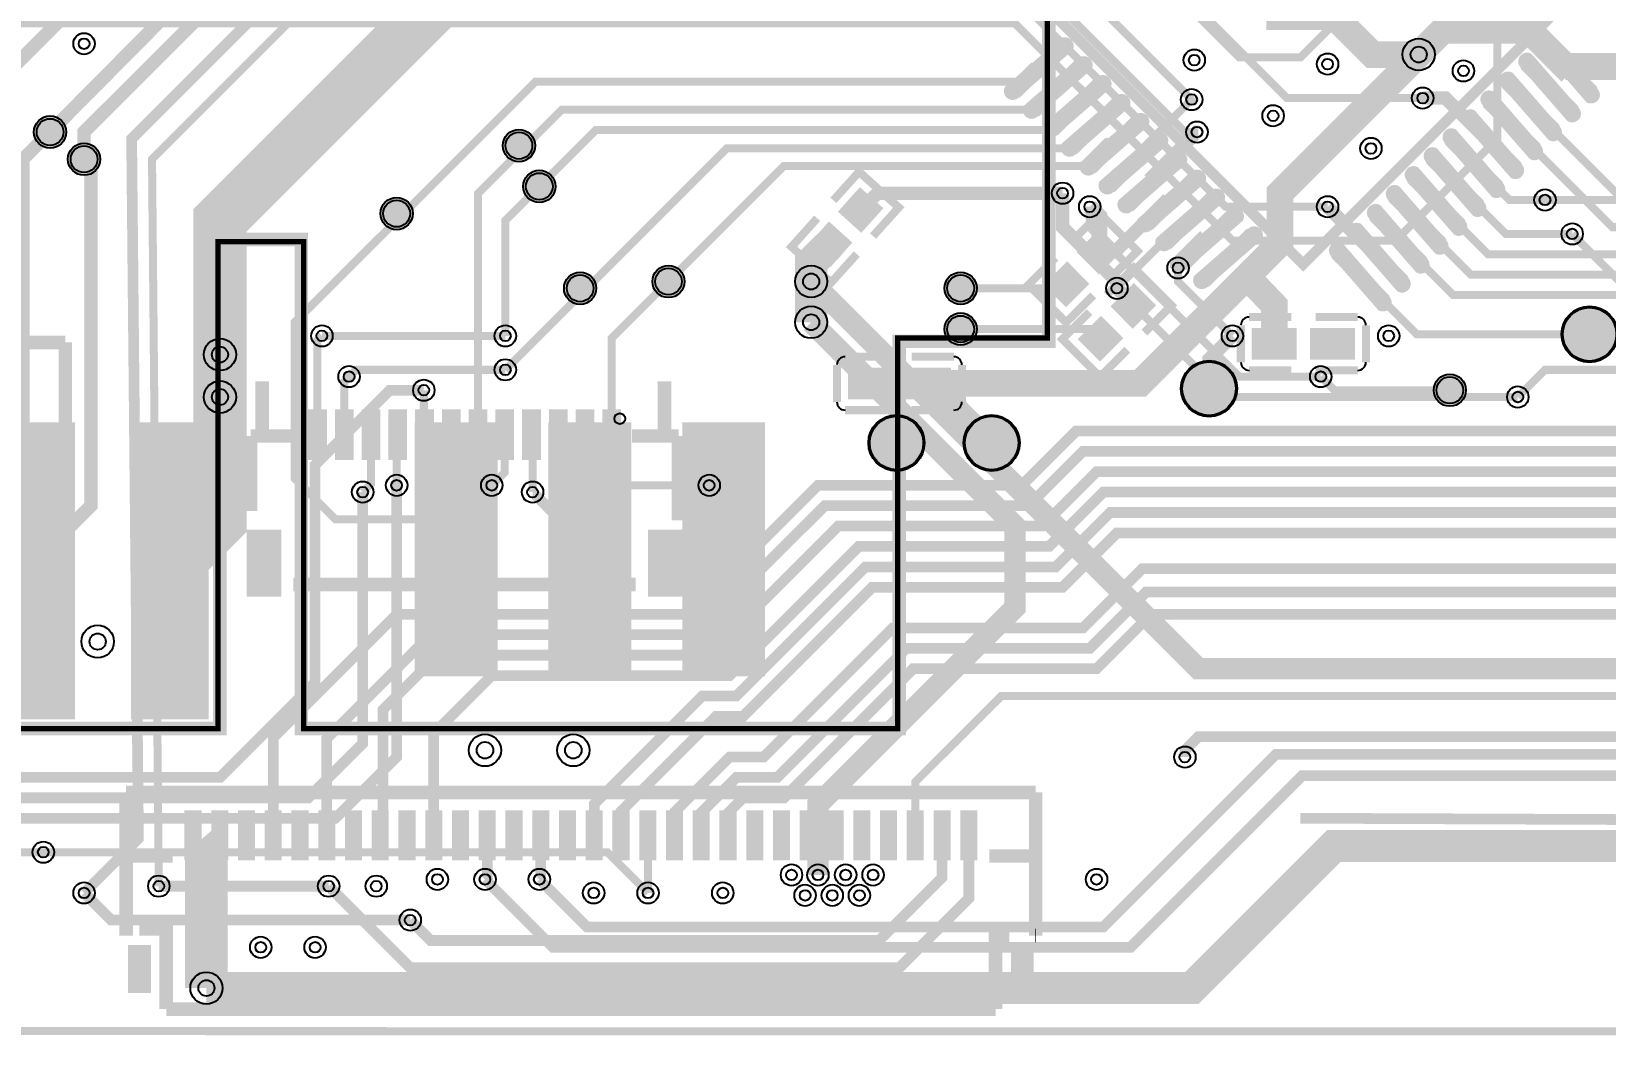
# Model space of a CAD drawing. Header units: millimetres. Extents: x 35 to 109.8, y -21 to 52.
# Drawn here: x 54.26 to 83.68, y -19.43 to -0.66 of the extents above; entities that cross this region are included whole.
import ezdxf

# ---------------------------------------------------------------- set-up
doc = ezdxf.new("R2010")
doc.units = ezdxf.units.MM
for name, color, linetype, true_color in [('BoardOutLine', 7, 'Continuous', 0xff00ff), ('BottomLayer', 7, 'Continuous', 0x0000ff), ('BottomPasteMaskLayer', 7, 'Continuous', 0x800000), ('BottomSilkLayer', 7, 'Continuous', 0x66cc33), ('BottomSolderMaskLayer', 7, 'Continuous', 0xaa00ff), ('Document', 7, 'Continuous', 0xffffff), ('Hole', 7, 'Continuous', 0x222222), ('Multi-Layer', 7, 'Continuous', 0xc0c0c0), ('TopLayer', 7, 'Continuous', 0xff0000), ('TopPasteMaskLayer', 7, 'Continuous', 0x808080), ('TopSilkLayer', 7, 'Continuous', 0xffcc00), ('TopSolderMaskLayer', 7, 'Continuous', 0x800080)]:
    doc.layers.add(name, color=color, linetype=linetype, true_color=true_color)

msp = doc.modelspace()

# ---------------------------------------------------------------- hatches: boundary and pattern name
at = {"layer": 'BottomLayer'}
for points in [[(55.049, -7.991), (53.549, -7.991), (53.549, -13.491), (55.049, -13.491)], [(57.549, -7.991), (56.149, -7.991), (56.149, -13.491), (57.549, -13.491)], [(62.949, -7.991), (61.449, -7.991), (61.449, -12.691), (62.949, -12.691)], [(65.449, -7.991), (63.949, -7.991), (63.949, -12.691), (65.449, -12.691)], [(67.949, -7.991), (66.449, -7.991), (66.449, -12.691), (67.949, -12.691)]]:
    msp.add_hatch(color=256, dxfattribs=at).paths.add_polyline_path(points)
at = {"layer": 'BottomPasteMaskLayer'}
for points in [[(55.049, -7.991), (53.549, -7.991), (53.549, -13.491), (55.049, -13.491)], [(57.549, -7.991), (56.149, -7.991), (56.149, -13.491), (57.549, -13.491)], [(62.949, -7.991), (61.449, -7.991), (61.449, -12.691), (62.949, -12.691)], [(65.449, -7.991), (63.949, -7.991), (63.949, -12.691), (65.449, -12.691)], [(67.949, -7.991), (66.449, -7.991), (66.449, -12.691), (67.949, -12.691)]]:
    msp.add_hatch(color=256, dxfattribs=at).paths.add_polyline_path(points)
at = {"layer": 'BottomSolderMaskLayer'}
for points in [[(55.074, -7.966), (53.524, -7.966), (53.524, -13.517), (55.074, -13.517)], [(57.575, -7.966), (56.124, -7.966), (56.124, -13.517), (57.575, -13.517)], [(62.974, -7.966), (61.424, -7.966), (61.424, -12.716), (62.974, -12.716)], [(65.474, -7.966), (63.924, -7.966), (63.924, -12.716), (65.474, -12.716)], [(67.974, -7.966), (66.424, -7.966), (66.424, -12.716), (67.974, -12.716)]]:
    msp.add_hatch(color=256, dxfattribs=at).paths.add_polyline_path(points)
at = {"layer": 'TopLayer'}
for points in [[(72.75, -1.884, -0.785398), (72.559, -1.693), (73.429, -0.823, -0.785398), (73.62, -1.014)], [(83.519, -1.693, -0.785398), (83.328, -1.884), (82.459, -1.014, -0.785398), (82.65, -0.823)], [(73.104, -2.237, -0.785398), (72.913, -2.047), (73.783, -1.177, -0.785398), (73.974, -1.368)], [(83.166, -2.047, -0.785398), (82.975, -2.237), (82.105, -1.368, -0.785398), (82.296, -1.177)], [(73.457, -2.591, -0.785398), (73.266, -2.4), (74.136, -1.53, -0.785398), (74.327, -1.721)], [(82.812, -2.4, -0.785398), (82.621, -2.591), (81.752, -1.721, -0.785398), (81.943, -1.53)], [(73.811, -2.945, -0.785398), (73.62, -2.754), (74.49, -1.884, -0.785398), (74.681, -2.075)], [(82.459, -2.754, -0.785398), (82.268, -2.945), (81.398, -2.075, -0.785398), (81.589, -1.884)], [(54.36, -2.54, 1), (54.86, -2.54, 1)], [(74.164, -3.298, -0.785398), (73.973, -3.107), (74.843, -2.238, -0.785398), (75.034, -2.428)], [(82.105, -3.107, -0.785398), (81.914, -3.298), (81.044, -2.428, -0.785398), (81.235, -2.238)], [(63.123, -2.794, 1), (63.623, -2.794, 1)], [(74.518, -3.652, -0.785398), (74.327, -3.461), (75.197, -2.591, -0.785398), (75.388, -2.782)], [(81.752, -3.461, -0.785398), (81.561, -3.652), (80.691, -2.782, -0.785398), (80.882, -2.591)], [(54.995, -3.048, 1), (55.495, -3.048, 1)], [(74.871, -4.005, -0.785398), (74.68, -3.814), (75.55, -2.945, -0.785398), (75.741, -3.136)], [(81.398, -3.814, -0.785398), (81.207, -4.005), (80.337, -3.136, -0.785398), (80.528, -2.945)], [(63.504, -3.556, 1), (64.004, -3.556, 1)], [(75.225, -4.359, -0.785398), (75.034, -4.168), (75.904, -3.298, -0.785398), (76.095, -3.489)], [(81.044, -4.168, -0.785398), (80.854, -4.359), (79.984, -3.489, -0.785398), (80.175, -3.298)], [(60.837, -4.064, 1), (61.337, -4.064, 1)], [(69.77, -4.387), (69.369, -4.026), (69.747, -3.606), (70.149, -3.967)], [(75.579, -4.712, -0.785398), (75.388, -4.521), (76.257, -3.652, -0.785398), (76.448, -3.842)], [(80.691, -4.521, -0.785398), (80.5, -4.712), (79.63, -3.842, -0.785398), (79.821, -3.652)], [(75.932, -5.066, -0.785398), (75.741, -4.875), (76.611, -4.005, -0.785398), (76.802, -4.196)], [(80.337, -4.875, -0.785398), (80.146, -5.066), (79.277, -4.196, -0.785398), (79.468, -4.005)], [(69.569, -4.61), (69.168, -4.249), (68.79, -4.669), (69.191, -5.031)], [(74.211, -5.165), (73.829, -4.783), (74.229, -4.383), (74.611, -4.765)], [(76.286, -5.419, -0.785398), (76.095, -5.228), (76.965, -4.359, -0.785398), (77.155, -4.55)], [(79.984, -5.228, -0.785398), (79.793, -5.419), (78.923, -4.55, -0.785398), (79.114, -4.359)], [(76.639, -5.773, -0.785398), (76.448, -5.582), (77.318, -4.712, -0.785398), (77.509, -4.903)], [(79.63, -5.582, -0.785398), (79.439, -5.773), (78.569, -4.903, -0.785398), (78.76, -4.712)], [(73.999, -5.377), (73.617, -4.995), (73.217, -5.395), (73.599, -5.777)], [(64.266, -5.461, 1), (64.766, -5.461, 1)], [(65.917, -5.334, 1), (66.417, -5.334, 1)], [(71.378, -5.461, 1), (71.878, -5.461, 1)], [(74.846, -6.181), (74.464, -5.799), (74.864, -5.399), (75.246, -5.781)], [(82.883, -6.32, 1), (83.883, -6.32, 1)], [(71.378, -6.223, 1), (71.878, -6.223, 1)], [(74.634, -6.393), (74.252, -6.011), (73.852, -6.411), (74.234, -6.793)], [(77.885, -6.227), (77.885, -6.767), (77.094, -6.767), (77.094, -6.227)], [(78.185, -6.227), (78.185, -6.767), (78.975, -6.767), (78.975, -6.227)], [(70.335, -7.509), (70.335, -6.969), (69.545, -6.969), (69.545, -7.509)], [(70.635, -7.509), (70.635, -6.969), (71.425, -6.969), (71.425, -7.509)], [(75.771, -7.336, 1), (76.771, -7.336, 1)], [(80.522, -7.366, 1), (81.022, -7.366, 1)], [(59.457, -7.748), (59.757, -7.748), (59.757, -8.648), (59.457, -8.648)], [(59.957, -7.748), (60.257, -7.748), (60.257, -8.648), (59.957, -8.648)], [(60.457, -7.748), (60.757, -7.748), (60.757, -8.648), (60.457, -8.648)], [(60.957, -7.748), (61.257, -7.748), (61.257, -8.648), (60.957, -8.648)], [(61.457, -7.748), (61.757, -7.748), (61.757, -8.648), (61.457, -8.648)], [(61.957, -7.748), (62.257, -7.748), (62.257, -8.648), (61.957, -8.648)], [(62.457, -7.748), (62.757, -7.748), (62.757, -8.648), (62.457, -8.648)], [(62.957, -7.748), (63.257, -7.748), (63.257, -8.648), (62.957, -8.648)], [(63.457, -7.748), (63.757, -7.748), (63.757, -8.648), (63.457, -8.648)], [(63.957, -7.748), (64.257, -7.748), (64.257, -8.648), (63.957, -8.648)], [(64.457, -7.748), (64.757, -7.748), (64.757, -8.648), (64.457, -8.648)], [(64.957, -7.748), (65.257, -7.748), (65.257, -8.648), (64.957, -8.648)], [(69.929, -8.352, 1), (70.929, -8.352, 1)], [(71.707, -8.352, 1), (72.707, -8.352, 1)], [(54.345, -8.522), (54.945, -8.522), (54.945, -9.522), (54.345, -9.522)], [(58.307, -9.998), (58.907, -9.998), (58.907, -11.198), (58.307, -11.198)], [(65.807, -9.998), (66.407, -9.998), (66.407, -11.198), (65.807, -11.198)], [(57.13, -16.086), (57.13, -15.286), (57.43, -15.286), (57.43, -16.086)], [(57.63, -16.086), (57.63, -15.286), (57.93, -15.286), (57.93, -16.086)], [(58.13, -16.086), (58.13, -15.286), (58.43, -15.286), (58.43, -16.086)], [(58.63, -16.086), (58.63, -15.286), (58.93, -15.286), (58.93, -16.086)], [(59.13, -16.086), (59.13, -15.286), (59.43, -15.286), (59.43, -16.086)], [(59.63, -16.086), (59.63, -15.286), (59.93, -15.286), (59.93, -16.086)], [(60.13, -16.086), (60.13, -15.286), (60.43, -15.286), (60.43, -16.086)], [(60.63, -16.086), (60.63, -15.286), (60.93, -15.286), (60.93, -16.086)], [(61.13, -16.086), (61.13, -15.286), (61.43, -15.286), (61.43, -16.086)], [(61.63, -16.086), (61.63, -15.286), (61.93, -15.286), (61.93, -16.086)], [(62.13, -16.086), (62.13, -15.286), (62.43, -15.286), (62.43, -16.086)], [(62.63, -16.086), (62.63, -15.286), (62.93, -15.286), (62.93, -16.086)], [(63.13, -16.086), (63.13, -15.286), (63.43, -15.286), (63.43, -16.086)], [(63.63, -16.086), (63.63, -15.286), (63.93, -15.286), (63.93, -16.086)], [(64.13, -16.086), (64.13, -15.286), (64.43, -15.286), (64.43, -16.086)], [(64.63, -16.086), (64.63, -15.286), (64.93, -15.286), (64.93, -16.086)], [(65.13, -16.086), (65.13, -15.286), (65.43, -15.286), (65.43, -16.086)], [(65.63, -16.086), (65.63, -15.286), (65.93, -15.286), (65.93, -16.086)], [(66.13, -16.086), (66.13, -15.286), (66.43, -15.286), (66.43, -16.086)], [(66.63, -16.086), (66.63, -15.286), (66.93, -15.286), (66.93, -16.086)], [(67.13, -16.086), (67.13, -15.286), (67.43, -15.286), (67.43, -16.086)], [(67.63, -16.086), (67.63, -15.286), (67.93, -15.286), (67.93, -16.086)], [(68.13, -16.086), (68.13, -15.286), (68.43, -15.286), (68.43, -16.086)], [(68.63, -16.086), (68.63, -15.286), (68.93, -15.286), (68.93, -16.086)], [(69.13, -16.086), (69.13, -15.286), (69.43, -15.286), (69.43, -16.086)], [(69.63, -16.086), (69.63, -15.286), (69.93, -15.286), (69.93, -16.086)], [(70.13, -16.086), (70.13, -15.286), (70.43, -15.286), (70.43, -16.086)], [(70.63, -16.086), (70.63, -15.286), (70.93, -15.286), (70.93, -16.086)], [(71.13, -16.086), (71.13, -15.286), (71.43, -15.286), (71.43, -16.086)], [(71.63, -16.086), (71.63, -15.286), (71.93, -15.286), (71.93, -16.086)], [(56.08, -18.586), (56.08, -17.786), (56.48, -17.786), (56.48, -18.586)], [(72.58, -18.586), (72.58, -17.786), (72.98, -17.786), (72.98, -18.586)]]:
    msp.add_hatch(color=256, dxfattribs=at).paths.add_polyline_path(points)
at = {"layer": 'TopPasteMaskLayer'}
for points in [[(72.75, -1.884, -0.785398), (72.559, -1.693), (73.429, -0.823, -0.785398), (73.62, -1.014)], [(83.519, -1.693, -0.785398), (83.328, -1.884), (82.459, -1.014, -0.785398), (82.65, -0.823)], [(73.104, -2.237, -0.785398), (72.913, -2.047), (73.783, -1.177, -0.785398), (73.974, -1.368)], [(83.166, -2.047, -0.785398), (82.975, -2.237), (82.105, -1.368, -0.785398), (82.296, -1.177)], [(73.457, -2.591, -0.785398), (73.266, -2.4), (74.136, -1.53, -0.785398), (74.327, -1.721)], [(82.812, -2.4, -0.785398), (82.621, -2.591), (81.752, -1.721, -0.785398), (81.943, -1.53)], [(73.811, -2.945, -0.785398), (73.62, -2.754), (74.49, -1.884, -0.785398), (74.681, -2.075)], [(82.459, -2.754, -0.785398), (82.268, -2.945), (81.398, -2.075, -0.785398), (81.589, -1.884)], [(54.36, -2.54, 1), (54.86, -2.54, 1)], [(74.164, -3.298, -0.785398), (73.973, -3.107), (74.843, -2.238, -0.785398), (75.034, -2.428)], [(82.105, -3.107, -0.785398), (81.914, -3.298), (81.044, -2.428, -0.785398), (81.235, -2.238)], [(63.123, -2.794, 1), (63.623, -2.794, 1)], [(74.518, -3.652, -0.785398), (74.327, -3.461), (75.197, -2.591, -0.785398), (75.388, -2.782)], [(81.752, -3.461, -0.785398), (81.561, -3.652), (80.691, -2.782, -0.785398), (80.882, -2.591)], [(54.995, -3.048, 1), (55.495, -3.048, 1)], [(74.871, -4.005, -0.785398), (74.68, -3.814), (75.55, -2.945, -0.785398), (75.741, -3.136)], [(81.398, -3.814, -0.785398), (81.207, -4.005), (80.337, -3.136, -0.785398), (80.528, -2.945)], [(63.504, -3.556, 1), (64.004, -3.556, 1)], [(75.225, -4.359, -0.785398), (75.034, -4.168), (75.904, -3.298, -0.785398), (76.095, -3.489)], [(81.044, -4.168, -0.785398), (80.854, -4.359), (79.984, -3.489, -0.785398), (80.175, -3.298)], [(60.837, -4.064, 1), (61.337, -4.064, 1)], [(69.73, -4.372), (69.389, -4.064), (69.386, -4.007), (69.721, -3.635), (69.777, -3.632), (70.119, -3.94), (70.122, -3.997), (69.787, -4.369)], [(75.579, -4.712, -0.785398), (75.388, -4.521), (76.257, -3.652, -0.785398), (76.448, -3.842)], [(80.691, -4.521, -0.785398), (80.5, -4.712), (79.63, -3.842, -0.785398), (79.821, -3.652)], [(75.932, -5.066, -0.785398), (75.741, -4.875), (76.611, -4.005, -0.785398), (76.802, -4.196)], [(80.337, -4.875, -0.785398), (80.146, -5.066), (79.277, -4.196, -0.785398), (79.468, -4.005)], [(69.55, -4.572), (69.208, -4.264), (69.151, -4.267), (68.816, -4.639), (68.819, -4.696), (69.161, -5.004), (69.218, -5.001), (69.553, -4.629)], [(74.172, -5.147), (73.847, -4.822), (73.847, -4.765), (74.201, -4.411), (74.258, -4.411), (74.583, -4.737), (74.583, -4.793), (74.229, -5.147)], [(76.286, -5.419, -0.785398), (76.095, -5.228), (76.965, -4.359, -0.785398), (77.155, -4.55)], [(79.984, -5.228, -0.785398), (79.793, -5.419), (78.923, -4.55, -0.785398), (79.114, -4.359)], [(76.639, -5.773, -0.785398), (76.448, -5.582), (77.318, -4.712, -0.785398), (77.509, -4.903)], [(79.63, -5.582, -0.785398), (79.439, -5.773), (78.569, -4.903, -0.785398), (78.76, -4.712)], [(64.266, -5.461, 1), (64.766, -5.461, 1)], [(65.917, -5.334, 1), (66.417, -5.334, 1)], [(71.378, -5.461, 1), (71.878, -5.461, 1)], [(73.981, -5.338), (73.656, -5.013), (73.599, -5.013), (73.245, -5.367), (73.245, -5.423), (73.571, -5.749), (73.627, -5.749), (73.981, -5.395)], [(74.807, -6.163), (74.482, -5.838), (74.482, -5.781), (74.836, -5.427), (74.893, -5.427), (75.218, -5.753), (75.218, -5.809), (74.864, -6.163)], [(82.883, -6.32, 1), (83.883, -6.32, 1)], [(71.378, -6.223, 1), (71.878, -6.223, 1)], [(74.616, -6.354), (74.291, -6.029), (74.234, -6.029), (73.88, -6.383), (73.88, -6.439), (74.206, -6.765), (74.262, -6.765), (74.616, -6.411)], [(77.255, -6.722), (77.255, -6.272), (77.305, -6.222), (77.785, -6.222), (77.855, -6.272), (77.855, -6.722), (77.785, -6.772), (77.305, -6.772)], [(78.215, -6.722), (78.215, -6.272), (78.285, -6.222), (78.765, -6.222), (78.815, -6.272), (78.815, -6.722), (78.765, -6.772), (78.285, -6.772)], [(70.305, -7.014), (70.305, -7.464), (70.235, -7.514), (69.755, -7.514), (69.705, -7.464), (69.705, -7.014), (69.755, -6.964), (70.235, -6.964)], [(71.265, -7.014), (71.265, -7.464), (71.215, -7.514), (70.735, -7.514), (70.665, -7.464), (70.665, -7.014), (70.735, -6.964), (71.215, -6.964)], [(75.771, -7.336, 1), (76.771, -7.336, 1)], [(80.522, -7.366, 1), (81.022, -7.366, 1)], [(59.457, -7.748), (59.757, -7.748), (59.757, -8.648), (59.457, -8.648)], [(59.957, -7.748), (60.257, -7.748), (60.257, -8.648), (59.957, -8.648)], [(60.457, -7.748), (60.757, -7.748), (60.757, -8.648), (60.457, -8.648)], [(60.957, -7.748), (61.257, -7.748), (61.257, -8.648), (60.957, -8.648)], [(61.457, -7.748), (61.757, -7.748), (61.757, -8.648), (61.457, -8.648)], [(61.957, -7.748), (62.257, -7.748), (62.257, -8.648), (61.957, -8.648)], [(62.457, -7.748), (62.757, -7.748), (62.757, -8.648), (62.457, -8.648)], [(62.957, -7.748), (63.257, -7.748), (63.257, -8.648), (62.957, -8.648)], [(63.457, -7.748), (63.757, -7.748), (63.757, -8.648), (63.457, -8.648)], [(63.957, -7.748), (64.257, -7.748), (64.257, -8.648), (63.957, -8.648)], [(64.457, -7.748), (64.757, -7.748), (64.757, -8.648), (64.457, -8.648)], [(64.957, -7.748), (65.257, -7.748), (65.257, -8.648), (64.957, -8.648)], [(69.929, -8.352, 1), (70.929, -8.352, 1)], [(71.707, -8.352, 1), (72.707, -8.352, 1)], [(54.345, -8.522), (54.945, -8.522), (54.945, -9.522), (54.345, -9.522)], [(58.307, -9.998), (58.907, -9.998), (58.907, -11.198), (58.307, -11.198)], [(65.807, -9.998), (66.407, -9.998), (66.407, -11.198), (65.807, -11.198)], [(57.13, -16.086), (57.13, -15.286), (57.43, -15.286), (57.43, -16.086)], [(57.63, -16.086), (57.63, -15.286), (57.93, -15.286), (57.93, -16.086)], [(58.13, -16.086), (58.13, -15.286), (58.43, -15.286), (58.43, -16.086)], [(58.63, -16.086), (58.63, -15.286), (58.93, -15.286), (58.93, -16.086)], [(59.13, -16.086), (59.13, -15.286), (59.43, -15.286), (59.43, -16.086)], [(59.63, -16.086), (59.63, -15.286), (59.93, -15.286), (59.93, -16.086)], [(60.13, -16.086), (60.13, -15.286), (60.43, -15.286), (60.43, -16.086)], [(60.63, -16.086), (60.63, -15.286), (60.93, -15.286), (60.93, -16.086)], [(61.13, -16.086), (61.13, -15.286), (61.43, -15.286), (61.43, -16.086)], [(61.63, -16.086), (61.63, -15.286), (61.93, -15.286), (61.93, -16.086)], [(62.13, -16.086), (62.13, -15.286), (62.43, -15.286), (62.43, -16.086)], [(62.63, -16.086), (62.63, -15.286), (62.93, -15.286), (62.93, -16.086)], [(63.13, -16.086), (63.13, -15.286), (63.43, -15.286), (63.43, -16.086)], [(63.63, -16.086), (63.63, -15.286), (63.93, -15.286), (63.93, -16.086)], [(64.13, -16.086), (64.13, -15.286), (64.43, -15.286), (64.43, -16.086)], [(64.63, -16.086), (64.63, -15.286), (64.93, -15.286), (64.93, -16.086)], [(65.13, -16.086), (65.13, -15.286), (65.43, -15.286), (65.43, -16.086)], [(65.63, -16.086), (65.63, -15.286), (65.93, -15.286), (65.93, -16.086)], [(66.13, -16.086), (66.13, -15.286), (66.43, -15.286), (66.43, -16.086)], [(66.63, -16.086), (66.63, -15.286), (66.93, -15.286), (66.93, -16.086)], [(67.13, -16.086), (67.13, -15.286), (67.43, -15.286), (67.43, -16.086)], [(67.63, -16.086), (67.63, -15.286), (67.93, -15.286), (67.93, -16.086)], [(68.13, -16.086), (68.13, -15.286), (68.43, -15.286), (68.43, -16.086)], [(68.63, -16.086), (68.63, -15.286), (68.93, -15.286), (68.93, -16.086)], [(69.13, -16.086), (69.13, -15.286), (69.43, -15.286), (69.43, -16.086)], [(69.63, -16.086), (69.63, -15.286), (69.93, -15.286), (69.93, -16.086)], [(70.13, -16.086), (70.13, -15.286), (70.43, -15.286), (70.43, -16.086)], [(70.63, -16.086), (70.63, -15.286), (70.93, -15.286), (70.93, -16.086)], [(71.13, -16.086), (71.13, -15.286), (71.43, -15.286), (71.43, -16.086)], [(71.63, -16.086), (71.63, -15.286), (71.93, -15.286), (71.93, -16.086)], [(56.08, -18.586), (56.08, -17.786), (56.48, -17.786), (56.48, -18.586)], [(72.58, -18.586), (72.58, -17.786), (72.98, -17.786), (72.98, -18.586)]]:
    msp.add_hatch(color=256, dxfattribs=at).paths.add_polyline_path(points)
at = {"layer": 'TopSolderMaskLayer'}
for points in [[(72.687, -1.916, -0.785398), (72.461, -1.69), (73.492, -0.791, -0.785398), (73.718, -1.017)], [(83.552, -1.756, -0.785398), (83.325, -1.982), (82.427, -0.951, -0.785398), (82.653, -0.725)], [(73.041, -2.27, -0.785398), (72.815, -2.043), (73.846, -1.145, -0.785398), (74.072, -1.371)], [(83.198, -2.109, -0.785398), (82.971, -2.336), (82.073, -1.305, -0.785398), (82.299, -1.079)], [(82.844, -2.463, -0.785398), (82.618, -2.689), (81.719, -1.658, -0.785398), (81.946, -1.432)], [(73.394, -2.623, -0.785398), (73.168, -2.397), (74.199, -1.498, -0.785398), (74.425, -1.724)], [(82.491, -2.817, -0.785398), (82.265, -3.043), (81.366, -2.012, -0.785398), (81.592, -1.786)], [(73.748, -2.977, -0.785398), (73.522, -2.751), (74.553, -1.852, -0.785398), (74.779, -2.078)], [(54.309, -2.54, 1), (54.911, -2.54, 1)], [(74.101, -3.33, -0.785398), (73.875, -3.104), (74.906, -2.205, -0.785398), (75.132, -2.432)], [(82.137, -3.17, -0.785398), (81.911, -3.396), (81.012, -2.366, -0.785398), (81.239, -2.139)], [(63.072, -2.794, 1), (63.674, -2.794, 1)], [(74.455, -3.684, -0.785398), (74.229, -3.458), (75.26, -2.559, -0.785398), (75.486, -2.785)], [(81.784, -3.524, -0.785398), (81.557, -3.75), (80.659, -2.719, -0.785398), (80.885, -2.493)], [(54.944, -3.048, 1), (55.546, -3.048, 1)], [(74.809, -4.037, -0.785398), (74.582, -3.811), (75.613, -2.912, -0.785398), (75.839, -3.139)], [(81.43, -3.877, -0.785398), (81.204, -4.104), (80.305, -3.073, -0.785398), (80.531, -2.846)], [(81.077, -4.231, -0.785398), (80.85, -4.457), (79.952, -3.426, -0.785398), (80.178, -3.2)], [(63.453, -3.556, 1), (64.055, -3.556, 1)], [(75.162, -4.391, -0.785398), (74.936, -4.165), (75.967, -3.266, -0.785398), (76.193, -3.492)], [(80.723, -4.584, -0.785398), (80.497, -4.81), (79.598, -3.78, -0.785398), (79.824, -3.553)], [(60.786, -4.064, 1), (61.388, -4.064, 1)], [(69.771, -4.424), (69.334, -4.029), (69.746, -3.569), (70.184, -3.964)], [(75.516, -4.744, -0.785398), (75.289, -4.518), (76.32, -3.619, -0.785398), (76.547, -3.846)], [(75.869, -5.098, -0.785398), (75.643, -4.872), (76.674, -3.973, -0.785398), (76.9, -4.199)], [(80.369, -4.938, -0.785398), (80.143, -5.164), (79.244, -4.133, -0.785398), (79.471, -3.907)], [(69.604, -4.607), (69.167, -4.212), (68.755, -4.672), (69.192, -5.067)], [(74.21, -5.202), (73.794, -4.784), (74.23, -4.346), (74.646, -4.764)], [(76.223, -5.452, -0.785398), (75.997, -5.225), (77.027, -4.326, -0.785398), (77.254, -4.553)], [(80.016, -5.291, -0.785398), (79.79, -5.518), (78.891, -4.487, -0.785398), (79.117, -4.26)], [(76.576, -5.805, -0.785398), (76.35, -5.579), (77.381, -4.68, -0.785398), (77.607, -4.907)], [(79.662, -5.645, -0.785398), (79.436, -5.871), (78.537, -4.841, -0.785398), (78.764, -4.614)], [(74.034, -5.376), (73.618, -4.958), (73.182, -5.396), (73.598, -5.814)], [(64.215, -5.461, 1), (64.817, -5.461, 1)], [(65.866, -5.334, 1), (66.468, -5.334, 1)], [(71.327, -5.461, 1), (71.929, -5.461, 1)], [(74.845, -6.218), (74.429, -5.8), (74.865, -5.362), (75.281, -5.78)], [(82.857, -6.32, 1), (83.908, -6.32, 1)], [(71.327, -6.223, 1), (71.929, -6.223, 1)], [(74.669, -6.392), (74.253, -5.974), (73.817, -6.412), (74.233, -6.83)], [(77.91, -6.201), (77.91, -6.792), (77.069, -6.792), (77.069, -6.201)], [(78.159, -6.201), (78.159, -6.792), (79, -6.792), (79, -6.201)], [(70.361, -7.534), (70.361, -6.944), (69.52, -6.944), (69.52, -7.534)], [(70.61, -7.534), (70.61, -6.944), (71.451, -6.944), (71.451, -7.534)], [(75.745, -7.336, 1), (76.796, -7.336, 1)], [(80.471, -7.366, 1), (81.073, -7.366, 1)], [(59.432, -7.723), (59.783, -7.723), (59.783, -8.673), (59.432, -8.673)], [(59.932, -7.723), (60.283, -7.723), (60.283, -8.673), (59.932, -8.673)], [(60.432, -7.723), (60.783, -7.723), (60.783, -8.673), (60.432, -8.673)], [(60.932, -7.723), (61.283, -7.723), (61.283, -8.673), (60.932, -8.673)], [(61.432, -7.723), (61.783, -7.723), (61.783, -8.673), (61.432, -8.673)], [(61.932, -7.723), (62.283, -7.723), (62.283, -8.673), (61.932, -8.673)], [(62.432, -7.723), (62.783, -7.723), (62.783, -8.673), (62.432, -8.673)], [(62.932, -7.723), (63.283, -7.723), (63.283, -8.673), (62.932, -8.673)], [(63.432, -7.723), (63.783, -7.723), (63.783, -8.673), (63.432, -8.673)], [(63.932, -7.723), (64.283, -7.723), (64.283, -8.673), (63.932, -8.673)], [(64.432, -7.723), (64.783, -7.723), (64.783, -8.673), (64.432, -8.673)], [(64.932, -7.723), (65.283, -7.723), (65.283, -8.673), (64.932, -8.673)], [(69.903, -8.352, 1), (70.954, -8.352, 1)], [(71.681, -8.352, 1), (72.732, -8.352, 1)], [(54.32, -8.497), (54.97, -8.497), (54.97, -9.547), (54.32, -9.547)], [(58.282, -9.972), (58.932, -9.972), (58.932, -11.223), (58.282, -11.223)], [(65.782, -9.973), (66.433, -9.973), (66.433, -11.223), (65.782, -11.223)], [(57.121, -16.154), (57.121, -15.218), (57.44, -15.218), (57.44, -16.154)], [(57.621, -16.154), (57.621, -15.218), (57.94, -15.218), (57.94, -16.154)], [(58.121, -16.154), (58.121, -15.218), (58.44, -15.218), (58.44, -16.154)], [(58.621, -16.154), (58.621, -15.218), (58.94, -15.218), (58.94, -16.154)], [(59.121, -16.154), (59.121, -15.218), (59.44, -15.218), (59.44, -16.154)], [(59.621, -16.154), (59.621, -15.218), (59.94, -15.218), (59.94, -16.154)], [(60.121, -16.154), (60.121, -15.218), (60.44, -15.218), (60.44, -16.154)], [(60.621, -16.154), (60.621, -15.218), (60.94, -15.218), (60.94, -16.154)], [(61.121, -16.154), (61.121, -15.218), (61.44, -15.218), (61.44, -16.154)], [(61.621, -16.154), (61.621, -15.218), (61.94, -15.218), (61.94, -16.154)], [(62.121, -16.154), (62.121, -15.218), (62.44, -15.218), (62.44, -16.154)], [(62.621, -16.154), (62.621, -15.218), (62.94, -15.218), (62.94, -16.154)], [(63.121, -16.154), (63.121, -15.218), (63.44, -15.218), (63.44, -16.154)], [(63.621, -16.154), (63.621, -15.218), (63.94, -15.218), (63.94, -16.154)], [(64.121, -16.154), (64.121, -15.218), (64.44, -15.218), (64.44, -16.154)], [(64.621, -16.154), (64.621, -15.218), (64.94, -15.218), (64.94, -16.154)], [(65.121, -16.154), (65.121, -15.218), (65.44, -15.218), (65.44, -16.154)], [(65.621, -16.154), (65.621, -15.218), (65.94, -15.218), (65.94, -16.154)], [(66.121, -16.154), (66.121, -15.218), (66.44, -15.218), (66.44, -16.154)], [(66.621, -16.154), (66.621, -15.218), (66.94, -15.218), (66.94, -16.154)], [(67.121, -16.154), (67.121, -15.218), (67.44, -15.218), (67.44, -16.154)], [(67.621, -16.154), (67.621, -15.218), (67.94, -15.218), (67.94, -16.154)], [(68.121, -16.154), (68.121, -15.218), (68.44, -15.218), (68.44, -16.154)], [(68.621, -16.154), (68.621, -15.218), (68.94, -15.218), (68.94, -16.154)], [(69.121, -16.154), (69.121, -15.218), (69.44, -15.218), (69.44, -16.154)], [(69.621, -16.154), (69.621, -15.218), (69.94, -15.218), (69.94, -16.154)], [(70.121, -16.154), (70.121, -15.218), (70.44, -15.218), (70.44, -16.154)], [(70.621, -16.154), (70.621, -15.218), (70.94, -15.218), (70.94, -16.154)], [(71.121, -16.154), (71.121, -15.218), (71.44, -15.218), (71.44, -16.154)], [(71.621, -16.154), (71.621, -15.218), (71.94, -15.218), (71.94, -16.154)], [(56.068, -18.637), (56.068, -17.735), (56.493, -17.735), (56.493, -18.637)], [(72.568, -18.637), (72.568, -17.735), (72.993, -17.735), (72.993, -18.637)]]:
    msp.add_hatch(color=256, dxfattribs=at).paths.add_polyline_path(points)

# ---------------------------------------------------------------- linework, layer by layer
at = {"layer": 'BoardOutLine', "const_width": 0.15}
msp.add_lwpolyline([(102.781, -19.347), (106.693, -19.354), (39.479, -19.345), (37.958, -19.345)], dxfattribs=at)
at = {"layer": 'BottomLayer'}
for points, const_width in [([(75.819, -14.224), (75.819, -14.097), (76.073, -13.843), (96.393, -13.843), (105.664, -4.572), (105.791, -4.572), (105.791, -4.445), (105.918, -4.318), (105.918, 10.922), (106.416, 11.42), (106.416, 13.081), (106.299, 13.081), (105.918, 13.462), (105.918, 22.225)], 0.2), ([(68.834, -5.334), (76.073, -12.573), (95.885, -12.573), (105.283, -3.175), (105.283, 19.177), (105.029, 19.431)], 0.4), ([(80.264, -1.905), (77.724, -1.905), (74.803, 1.016), (62.738, 1.016), (62.23, 1.524)], 0.15), ([(75.946, -1.933), (73.251, 0.762), (44.577, 0.762)], 0.15), ([(76.045, -2.54), (75.819, -2.54), (73.025, 0.254), (44.45, 0.254)], 0.15), ([(43.561, -0.508), (72.644, -0.508), (76.708, -4.572), (79.756, -4.572), (81.661, -2.667), (81.661, 0), (81.534, 0.127)], 0.15), ([(78.486, -3.937), (76.581, -3.937), (72.771, -0.127), (43.942, -0.127)], 0.15), ([(77.343, -0.381), (78.613, -0.381), (79.324, -1.092), (80.188, -1.092)], 0.5), ([(108.458, -2.866), (108.458, -6.223), (101.473, -13.208), (100.33, -13.208), (97.651, -15.888), (78.601, -15.888), (75.946, -18.542), (57.531, -18.542)], 0.6), ([(74.549, -5.461), (74.549, -5.334), (73.533, -4.318), (73.533, -3.683)], 0.25), ([(82.55, -3.81), (88.265, -3.81), (90.551, -6.096)], 0.15), ([(74.041, -3.937), (74.041, -4.318), (76.835, -7.112), (78.359, -7.112)], 0.15), ([(83.058, -4.445), (84.709, -6.096), (88.646, -6.096)], 0.15), ([(75.692, -5.08), (75.692, -5.334), (76.708, -6.35)], 0.15), ([(74.549, -5.461), (76.581, -7.493), (82.042, -7.493)], 0.15), ([(68.961, -16.428), (68.961, -15.113), (72.644, -11.43), (72.644, -9.906), (68.834, -6.096)], 0.4), ([(57.785, -6.7), (57.785, -7.493)], 1), ([(63.119, -6.35), (59.69, -6.35)], 0.15), ([(57.785, -7.493), (57.785, -9.805), (56.849, -10.741)], 1), ([(63.119, -6.985), (60.325, -6.985), (60.198, -7.112)], 0.15), ([(61.595, -7.366), (60.96, -7.366), (59.563, -8.763), (59.563, -12.827), (57.785, -14.605), (52.197, -14.605), (51.816, -14.224)], 0.2), ([(44.577, -7.493), (47.244, -7.493), (49.403, -9.652), (49.403, -13.716), (50.673, -14.986), (59.436, -14.986), (60.452, -13.97), (60.452, -9.271)], 0.2), ([(61.087, -9.144), (61.087, -14.224), (59.944, -15.367), (49.403, -15.367), (47.371, -13.335), (47.371, -11.413)], 0.2), ([(62.865, -9.144), (62.865, -9.675), (62.199, -10.341)], 0.2), ([(63.627, -9.271), (63.629, -9.271), (64.699, -10.341)], 0.2), ([(101.727, -10.033), (97.188, -14.572), (78.011, -14.572), (74.803, -17.78), (64.008, -17.78), (62.738, -16.51)], 0.2), ([(100.711, -10.287), (96.825, -14.173), (77.521, -14.173), (74.295, -17.399), (64.643, -17.399), (63.754, -16.51)], 0.2), ([(85.422, -15), (85.027, -15.396), (77.978, -15.367)], 0.2), ([(54.483, -16.002), (65.024, -16.002), (65.786, -16.764)], 0.15), ([(55.245, -16.764), (55.753, -17.272), (61.341, -17.272)], 0.2), ([(56.642, -16.637), (59.817, -16.637)], 0.2)]:
    msp.add_lwpolyline(points, dxfattribs=dict(at, const_width=const_width))
at = {"layer": 'BottomSilkLayer', "const_width": 0.254}
msp.add_lwpolyline([(59.305, -13.691), (59.305, -4.547), (57.781, -4.547), (57.781, -13.691), (41.017, -13.691), (41.017, -6.452), (38.223, -6.452), (38.223, 27.584), (40.509, 27.584), (40.509, 31.267), (70.989, 31.267), (70.989, 27.584), (73.275, 27.584), (73.275, -6.452), (70.481, -6.452), (70.481, -13.691), (59.305, -13.691)], close=True, dxfattribs=at)
at = {"layer": 'Document', "const_width": 0.1}
msp.add_lwpolyline([(73.249, -6.391), (70.449, -6.391), (70.449, -13.691), (59.349, -13.691), (59.349, -4.591), (57.749, -4.591), (57.749, -13.691), (41.049, -13.691), (41.049, -6.391), (38.249, -6.391), (38.249, 27.609), (40.449, 27.609), (40.442, 31.3), (71.049, 31.3), (71.049, 27.609), (73.249, 27.609), (73.249, -6.391)], close=True, dxfattribs=at)
at = {"layer": 'Document'}
msp.add_circle((65.257, -7.898), 0.1, dxfattribs=at)
at = {"layer": 'Hole'}
for centre, radius in [((55.245, -0.889), 0.1), ((75.995, -1.195), 0.1), ((78.486, -1.27), 0.1), ((80.189, -1.091), 0.15), ((81.026, -1.397), 0.1), ((75.946, -1.933), 0.1), ((80.264, -1.905), 0.1), ((77.469, -2.236), 0.1), ((76.046, -2.54), 0.1), ((79.297, -2.846), 0.1), ((73.533, -3.683), 0.1), ((82.55, -3.81), 0.1), ((74.041, -3.937), 0.1), ((78.486, -3.937), 0.1), ((83.058, -4.445), 0.1), ((75.692, -5.08), 0.1), ((68.834, -5.334), 0.15), ((74.549, -5.461), 0.1), ((68.834, -6.096), 0.15), ((59.69, -6.35), 0.1), ((63.119, -6.35), 0.1), ((76.708, -6.35), 0.1), ((79.629, -6.35), 0.1), ((57.785, -6.7), 0.15), ((60.198, -7.112), 0.1), ((63.119, -6.985), 0.1), ((78.359, -7.112), 0.1), ((57.785, -7.493), 0.15), ((61.595, -7.366), 0.1), ((82.042, -7.493), 0.1), ((61.087, -9.144), 0.1), ((62.865, -9.144), 0.1), ((66.929, -9.144), 0.1), ((60.452, -9.271), 0.1), ((63.627, -9.271), 0.1), ((55.499, -12.065), 0.152), ((62.738, -14.097), 0.155), ((64.389, -14.097), 0.155), ((75.819, -14.224), 0.1), ((54.483, -16.002), 0.1), ((61.849, -16.51), 0.1), ((62.738, -16.51), 0.1), ((63.754, -16.51), 0.1), ((68.467, -16.428), 0.1), ((68.961, -16.428), 0.1), ((69.479, -16.428), 0.1), ((69.991, -16.428), 0.1), ((74.168, -16.51), 0.1), ((55.245, -16.764), 0.1), ((56.642, -16.637), 0.1), ((59.817, -16.637), 0.1), ((60.706, -16.637), 0.1), ((64.77, -16.764), 0.1), ((65.786, -16.764), 0.1), ((67.183, -16.764), 0.1), ((68.721, -16.809), 0.1), ((69.229, -16.809), 0.1), ((69.737, -16.809), 0.1), ((61.341, -17.272), 0.1), ((58.547, -17.78), 0.1), ((59.563, -17.78), 0.1), ((57.531, -18.542), 0.15)]:
    msp.add_circle(centre, radius, dxfattribs=at)
at = {"layer": 'Multi-Layer'}
for centre, radius in [((55.245, -0.889), 0.2), ((80.189, -1.091), 0.3), ((75.995, -1.195), 0.2), ((78.486, -1.27), 0.2), ((81.026, -1.397), 0.2), ((75.946, -1.933), 0.2), ((80.264, -1.905), 0.2), ((77.469, -2.236), 0.2), ((76.046, -2.54), 0.2), ((79.297, -2.846), 0.2), ((73.533, -3.683), 0.2), ((74.041, -3.937), 0.2), ((78.486, -3.937), 0.2), ((82.55, -3.81), 0.2), ((83.058, -4.445), 0.2), ((75.692, -5.08), 0.2), ((68.834, -5.334), 0.3), ((74.549, -5.461), 0.2), ((68.834, -6.096), 0.3), ((59.69, -6.35), 0.2), ((63.119, -6.35), 0.2), ((76.708, -6.35), 0.2), ((79.629, -6.35), 0.2), ((57.785, -6.7), 0.3), ((60.198, -7.112), 0.2), ((63.119, -6.985), 0.2), ((78.359, -7.112), 0.2), ((57.785, -7.493), 0.3), ((61.595, -7.366), 0.2), ((82.042, -7.493), 0.2), ((60.452, -9.271), 0.2), ((61.087, -9.144), 0.2), ((62.865, -9.144), 0.2), ((63.627, -9.271), 0.2), ((66.929, -9.144), 0.2), ((55.499, -12.065), 0.305), ((62.738, -14.097), 0.3), ((64.389, -14.097), 0.3), ((75.819, -14.224), 0.2), ((54.483, -16.002), 0.2), ((56.642, -16.637), 0.2), ((59.817, -16.637), 0.2), ((60.706, -16.637), 0.2), ((61.849, -16.51), 0.2), ((62.738, -16.51), 0.2), ((63.754, -16.51), 0.2), ((68.467, -16.428), 0.2), ((68.961, -16.428), 0.2), ((69.479, -16.428), 0.2), ((69.991, -16.428), 0.2), ((74.168, -16.51), 0.2), ((55.245, -16.764), 0.2), ((64.77, -16.764), 0.2), ((65.786, -16.764), 0.2), ((67.183, -16.764), 0.2), ((68.721, -16.809), 0.2), ((69.229, -16.809), 0.2), ((69.737, -16.809), 0.2), ((61.341, -17.272), 0.2), ((58.547, -17.78), 0.2), ((59.563, -17.78), 0.2), ((57.531, -18.542), 0.3)]:
    msp.add_circle(centre, radius, dxfattribs=at)
at = {"layer": 'TopLayer'}
for points, const_width in [([(54.356, -2.794), (69.395, 12.372), (69.395, 16.878)], 0.25), ([(55.245, -3.048), (55.245, -2.54), (69.896, 12.111), (69.896, 16.878)], 0.25), ([(69.794, 9.048), (69.764, 9.017), (67.564, 9.017), (61.341, 2.794), (61.341, 1.778), (56.515, -3.048), (56.642, -16.637)], 0.15), ([(67.564, 6.38), (63.373, 2.189), (63.373, 1.397), (57.785, -4.191), (57.785, -6.701)], 1), ([(80.808, 2.929), (79.756, 1.877), (79.756, 0.635), (77.978, -1.143), (76.835, -1.143), (76.073, -0.381), (69.723, -0.381), (67.606, 1.736), (67.606, 4.723)], 0.15), ([(82.22, -2.022), (84.008, -3.81), (92.71, -3.81), (98.819, 2.299), (105.354, 2.299)], 0.15), ([(81.867, -2.375), (83.81, -4.318), (92.964, -4.318), (99.081, 1.798), (105.354, 1.798)], 0.15), ([(60.198, 1.397), (56.134, -2.667), (56.261, -15.748), (55.245, -16.764)], 0.2), ([(56.515, 1.27), (53.645, -1.6), (53.645, -6.472)], 0.25), ([(80.452, -3.79), (81.488, -4.826), (92.964, -4.826), (99.088, 1.298), (105.354, 1.298)], 0.15), ([(80.099, -4.143), (81.163, -5.207), (93.345, -5.207), (99.35, 0.798), (105.354, 0.798)], 0.15), ([(54.483, -16.002), (47.879, -16.002), (42.164, -10.287), (42.164, -0.889), (40.867, 0.408), (39.047, 0.408)], 0.15), ([(83.035, -1.42), (82.25, -0.635), (80.645, -0.635), (80.188, -1.092)], 0.5), ([(80.188, -1.092), (77.597, -3.683), (77.597, -4.618), (76.977, -5.243)], 0.5), ([(82.928, -1.315), (85.426, -1.315), (85.471, -1.27), (85.561, -1.27)], 0.5), ([(73.028, -1.316), (72.979, -1.316), (72.697, -1.598), (63.68, -1.598), (59.182, -6.096), (59.182, -9.017), (59.944, -9.779), (61.468, -9.779), (62.108, -9.139), (62.108, -8.197)], 0.15), ([(73.381, -1.669), (72.929, -2.121), (64.173, -2.121), (62.607, -3.687), (62.607, -8.198)], 0.15), ([(73.736, -2.022), (73.256, -2.502), (64.808, -2.502), (63.119, -4.191), (63.119, -6.35)], 0.15), ([(74.796, -3.083), (75.946, -1.933), (75.946, -1.905)], 0.15), ([(81.514, -2.728), (80.691, -1.905), (80.264, -1.905)], 0.25), ([(80.264, -1.905), (80.69, -1.905), (81.514, -2.729)], 0.25), ([(74.089, -2.375), (73.62, -2.845), (67.259, -2.845), (63.119, -6.985)], 0.15), ([(49.145, -6.472), (49.145, -9.267), (50.165, -10.287), (53.213, -10.287), (54.102, -9.398), (54.102, -3.048), (54.61, -2.54)], 0.25), ([(75.15, -3.436), (76.046, -2.54), (76.073, -2.54)], 0.25), ([(48.145, -6.472), (48.145, -9.283), (49.911, -11.049), (53.848, -11.049), (55.372, -9.525), (55.372, -3.048), (55.245, -3.048)], 0.25), ([(74.442, -2.728), (74.361, -2.728), (73.914, -3.175), (68.326, -3.175), (65.107, -6.394), (65.107, -8.198)], 0.15), ([(81.16, -3.083), (81.887, -3.81), (82.55, -3.81)], 0.15), ([(80.807, -3.436), (81.816, -4.445), (83.058, -4.445)], 0.15), ([(73.533, -3.683), (70.072, -3.683), (69.759, -3.996)], 0.25), ([(74.22, -4.774), (74.22, -4.116), (74.041, -3.937)], 0.3), ([(75.503, -3.789), (74.519, -4.774), (74.22, -4.774)], 0.25), ([(79.393, -4.849), (78.486, -3.937)], 0.25), ([(75.857, -4.143), (74.549, -5.451), (74.549, -5.461)], 0.15), ([(68.834, -6.096), (68.834, -4.985), (69.18, -4.64)], 0.6), ([(76.211, -4.497), (75.692, -5.015), (75.692, -5.08)], 0.3), ([(76.211, -4.497), (75.692, -5.015)], 0.25), ([(79.746, -4.496), (80.838, -5.588), (92.101, -5.588), (94.514, -8.001), (95.123, -8.001)], 0.15), ([(74.93, -7.239), (74.982, -7.239), (76.979, -5.243)], 0.5), ([(76.979, -5.243), (77.489, -5.775), (77.489, -6.497)], 0.5), ([(79.039, -5.204), (80.155, -6.32), (83.383, -6.32)], 0.15), ([(73.465, -5.497), (73.498, -5.497), (73.462, -5.461), (71.628, -5.461)], 0.15), ([(74.855, -5.79), (74.855, -5.767), (74.549, -5.461)], 0.25), ([(71.628, -6.223), (74.064, -6.223), (74.243, -6.402)], 0.15), ([(57.785, -6.7), (57.785, -7.493)], 1), ([(59.69, -6.35), (59.607, -6.433), (59.607, -8.198)], 0.15), ([(76.708, -6.35), (76.271, -6.787), (76.271, -7.336)], 0.25), ([(87.884, -8.509), (87.884, -7.874), (87.122, -7.112), (85.344, -7.112), (84.328, -8.128), (73.787, -8.128), (72.771, -9.144), (68.961, -9.144), (66.548, -11.557), (61.087, -11.557), (58.78, -13.864), (58.78, -15.686)], 0.2), ([(60.198, -7.112), (60.107, -7.203), (60.107, -8.198)], 0.15), ([(74.93, -7.239), (74.93, -7.239), (71.03, -7.239), (72.143, -8.352), (72.207, -8.352)], 0.5), ([(74.93, -7.239), (74.93, -7.239), (71.03, -7.239)], 0.5), ([(78.359, -7.112), (78.613, -7.366), (80.772, -7.366)], 0.15), ([(82.042, -7.493), (82.55, -6.985), (84.455, -6.985), (84.473, -6.967)], 0.15), ([(61.607, -8.198), (61.595, -8.186), (61.595, -7.366)], 0.15), ([(86.995, -7.747), (85.319, -7.747), (84.557, -8.509), (73.914, -8.509), (72.898, -9.525), (69.088, -9.525), (66.675, -11.938), (61.722, -11.938), (59.78, -13.88), (59.78, -15.686)], 0.2), ([(60.607, -8.198), (60.607, -9.116), (60.452, -9.271)], 0.15), ([(86.106, -8.255), (85.344, -8.255), (84.709, -8.89), (74.168, -8.89), (73.152, -9.906), (69.342, -9.906), (66.929, -12.319), (61.849, -12.319), (60.833, -13.335), (60.833, -15.748)], 0.2), ([(61.107, -8.198), (61.087, -8.218), (61.087, -9.144)], 0.15), ([(63.107, -8.198), (63.107, -8.902), (62.865, -9.144)], 0.15), ([(63.607, -8.198), (63.627, -8.218), (63.627, -9.271)], 0.15), ([(64.107, -8.197), (64.107, -8.735), (64.516, -9.144), (66.929, -9.144)], 0.15), ([(85.471, -8.89), (85.09, -9.271), (74.295, -9.271), (73.279, -10.287), (69.723, -10.287), (67.31, -12.7), (62.865, -12.7), (61.78, -13.785), (61.78, -15.686)], 0.2), ([(88.214, -11.184), (88.214, -9.914), (87.394, -9.093), (86.005, -9.093), (85.446, -9.652), (74.422, -9.652), (73.406, -10.668), (69.85, -10.668), (67.437, -13.081), (66.802, -13.081), (64.78, -15.103), (64.78, -15.687)], 0.2), ([(87.757, -10.744), (87.757, -9.957), (87.3, -9.5), (86.182, -9.5), (85.649, -10.033), (74.549, -10.033), (73.533, -11.049), (69.977, -11.049), (67.564, -13.462), (67.056, -13.462), (65.281, -15.237), (65.281, -15.687)], 0.2), ([(70.78, -15.687), (70.78, -14.691), (72.39, -13.081), (84.963, -13.081), (87.376, -10.668), (87.363, -10.226)], 0.15), ([(86.632, -10.701), (75.024, -10.701), (73.914, -11.811), (70.358, -11.811), (67.945, -14.224), (67.31, -14.224), (66.281, -15.253), (66.281, -15.687)], 0.2), ([(86.2, -11.14), (75.093, -11.14), (74.041, -12.192), (70.612, -12.192), (68.199, -14.605), (67.437, -14.605), (66.779, -15.263), (66.779, -15.687)], 0.2), ([(85.674, -11.557), (75.184, -11.557), (74.168, -12.573), (70.739, -12.573), (68.326, -14.986), (67.564, -14.986), (67.28, -15.27), (67.28, -15.686)], 0.2), ([(57.531, -18.542), (57.531, -15.693), (57.525, -15.686)], 0.8), ([(59.817, -16.637), (61.341, -18.161), (70.485, -18.161), (71.781, -16.866), (71.781, -15.687)], 0.2), ([(61.341, -17.272), (61.722, -17.653), (70.104, -17.653), (71.28, -16.477), (71.28, -15.686)], 0.2), ([(62.738, -16.51), (62.78, -16.468), (62.78, -15.686)], 0.2), ([(63.754, -16.51), (63.78, -16.484), (63.78, -15.686)], 0.2), ([(65.786, -16.764), (65.781, -15.954)], 0.15)]:
    msp.add_lwpolyline(points, dxfattribs=dict(at, const_width=const_width))
for centre, radius in [((54.61, -2.54), 0.25), ((63.373, -2.794), 0.25), ((55.245, -3.048), 0.25), ((63.754, -3.556), 0.25), ((61.087, -4.064), 0.25), ((64.516, -5.461), 0.25), ((66.167, -5.334), 0.25), ((71.628, -5.461), 0.25), ((83.383, -6.32), 0.5), ((71.628, -6.223), 0.25), ((76.271, -7.336), 0.5), ((80.772, -7.366), 0.25), ((70.429, -8.352), 0.5), ((72.207, -8.352), 0.5)]:
    msp.add_circle(centre, radius, dxfattribs=at)
at = {"layer": 'TopPasteMaskLayer'}
for centre, radius in [((54.61, -2.54), 0.25), ((63.373, -2.794), 0.25), ((55.245, -3.048), 0.25), ((63.754, -3.556), 0.25), ((61.087, -4.064), 0.25), ((64.516, -5.461), 0.25), ((66.167, -5.334), 0.25), ((71.628, -5.461), 0.25), ((83.383, -6.32), 0.5), ((71.628, -6.223), 0.25), ((76.271, -7.336), 0.5), ((80.772, -7.366), 0.25), ((70.429, -8.352), 0.5), ((72.207, -8.352), 0.5)]:
    msp.add_circle(centre, radius, dxfattribs=at)
at = {"layer": 'TopSilkLayer'}
for points, const_width in [([(77.725, -4.702), (73.343, -0.32), (78.048, 4.386), (82.736, -0.302), (78.03, -5.008), (77.491, -4.469)], 0.2), ([(69.991, -4.484), (70.472, -3.95), (69.73, -3.283), (69.25, -3.816)], 0.152), ([(69.688, -4.82), (69.208, -5.353), (68.467, -4.686), (68.947, -4.152)], 0.152), ([(74.427, -5.273), (74.934, -4.765), (74.229, -4.06), (73.722, -4.567)], 0.152), ([(74.107, -5.593), (73.599, -6.1), (72.894, -5.395), (73.402, -4.887)], 0.152), ([(75.062, -6.289), (75.569, -5.781), (74.864, -5.076), (74.357, -5.583)], 0.152), ([(74.742, -6.609), (74.234, -7.116), (73.529, -6.411), (74.037, -5.903)], 0.152), ([(76.866, -6.151), (76.866, -6.843)], 0.152), ([(77.808, -5.998), (77.018, -5.998)], 0.152), ([(78.261, -5.998), (79.051, -5.998)], 0.152), ([(79.203, -6.151), (79.203, -6.843)], 0.152), ([(54.895, -6.472), (54.026, -6.472)], 0.254), ([(54.895, -6.472), (54.895, -8.291)], 0.254), ([(69.469, -6.74), (70.259, -6.74)], 0.152), ([(71.501, -6.74), (70.711, -6.74)], 0.152), ([(69.316, -7.585), (69.316, -6.893)], 0.152), ([(71.654, -7.585), (71.654, -6.893)], 0.152), ([(77.018, -6.995), (77.808, -6.995)], 0.152), ([(79.051, -6.995), (78.261, -6.995)], 0.152), ([(58.573, -8.222), (58.573, -7.198)], 0.254), ([(66.091, -7.198), (66.091, -8.222)], 0.254), ([(70.259, -7.738), (69.469, -7.738)], 0.152), ([(70.711, -7.738), (71.501, -7.738)], 0.152), ([(59.226, -8.222), (58.357, -8.222)], 0.254), ([(58.357, -8.222), (58.357, -9.622)], 0.254), ([(66.357, -8.222), (65.488, -8.222)], 0.254), ([(66.357, -9.798), (66.357, -8.222)], 0.254), ([(59.157, -10.998), (65.557, -10.998)], 0.254), ([(56.03, -17.561), (56.03, -14.886)], 0.254), ([(73.03, -14.886), (56.03, -14.886)], 0.254), ([(73.03, -17.561), (73.03, -14.886)], 0.254), ([(56.899, -16.073), (56.03, -16.073)], 0.254), ([(56.899, -16.073), (56.03, -16.073)], 0.254), ([(73.03, -16.073), (72.162, -16.073)], 0.254), ([(56.78, -18.936), (56.78, -17.436), (56.28, -17.436)], 0.254), ([(72.54, -17.561), (72.281, -17.561), (72.28, -18.936)], 0.254), ([(73.03, -17.561), (73.02, -17.561)], 0.254), ([(56.78, -18.936), (72.28, -18.936)], 0.254)]:
    msp.add_lwpolyline(points, dxfattribs=dict(at, const_width=const_width))
for centre, start, end in [((77.018, -6.151), 90, 180), ((79.051, -6.151), 360, 90), ((69.469, -6.893), 90, 180), ((71.501, -6.893), 0, 90), ((77.018, -6.843), 180, 270), ((79.051, -6.843), 270, 0), ((69.469, -7.585), 180, 270), ((71.501, -7.585), 270, 0)]:
    msp.add_arc(centre, 0.152, start, end, dxfattribs=at)
at = {"layer": 'TopSolderMaskLayer'}
for centre, radius in [((54.61, -2.54), 0.301), ((63.373, -2.794), 0.301), ((55.245, -3.048), 0.301), ((63.754, -3.556), 0.301), ((61.087, -4.064), 0.301), ((64.516, -5.461), 0.301), ((66.167, -5.334), 0.301), ((71.628, -5.461), 0.301), ((83.383, -6.32), 0.525), ((71.628, -6.223), 0.301), ((76.271, -7.336), 0.525), ((80.772, -7.366), 0.301), ((70.429, -8.352), 0.525), ((72.207, -8.352), 0.525)]:
    msp.add_circle(centre, radius, dxfattribs=at)

doc.saveas('drawing.dxf')
